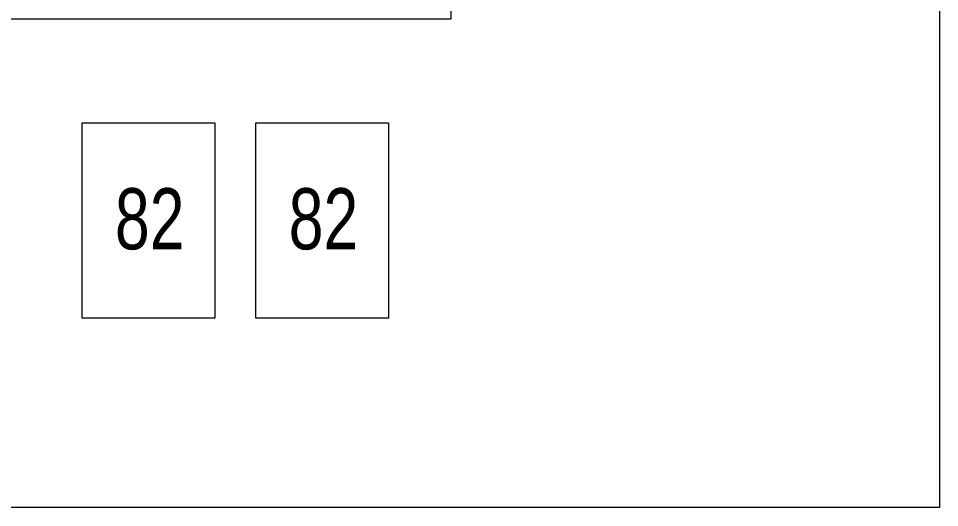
# Model space of a CAD drawing. Header units: millimetres. Extents: x 26027 to 581921, y 7230 to 233891.
# Drawn here: x 467465 to 468786, y 189560 to 190261 of the extents above; entities that cross this region are included whole.
import ezdxf

# ---------------------------------------------------------------- set-up
doc = ezdxf.new("R2010")
doc.units = ezdxf.units.MM
doc.header["$LTSCALE"] = 5
doc.layers.add('Medical Equipment and Furniture', color=163, linetype='Continuous', lineweight=0)
doc.styles.add('X3G_ENTITY_257CFD', font='swisscl.ttf', dxfattribs={"height": 200})

msp = doc.modelspace()

# ---------------------------------------------------------------- linework, layer by layer
at = {"layer": 'Medical Equipment and Furniture', "elevation": 2.4}
for points in [[(468785.8, 193560.3), (468785.8, 189560.3), (468085.8, 189560.3)], [(468085.8, 190260.3), (468085.8, 193560.3), (468785.8, 193560.3)], [(466337.9, 190260.3), (468085.8, 190260.3)], [(468785.8, 190260.3), (468785.8, 189560.3), (466337.9, 189560.3), (466337.9, 190260.3)], [(467556.8, 189831.5), (467556.8, 190111.5), (467746.8, 190111.5), (467746.8, 189831.5), (467556.8, 189831.5)], [(467805.9, 189831.5), (467805.9, 190111.5), (467995.9, 190111.5), (467995.9, 189831.5), (467805.9, 189831.5)]]:
    msp.add_lwpolyline(points, dxfattribs=at)

# ---------------------------------------------------------------- texts
at = {"layer": 'Medical Equipment and Furniture', "char_height": 87.47, "attachment_point": 2, "style": 'X3G_ENTITY_257CFD'}
for insert in [(467653.6, 190017.7, 2.4), (467902.7, 190017.7, 2.4)]:
    msp.add_mtext('82', dxfattribs=dict(at, insert=insert))

doc.saveas('drawing.dxf')
